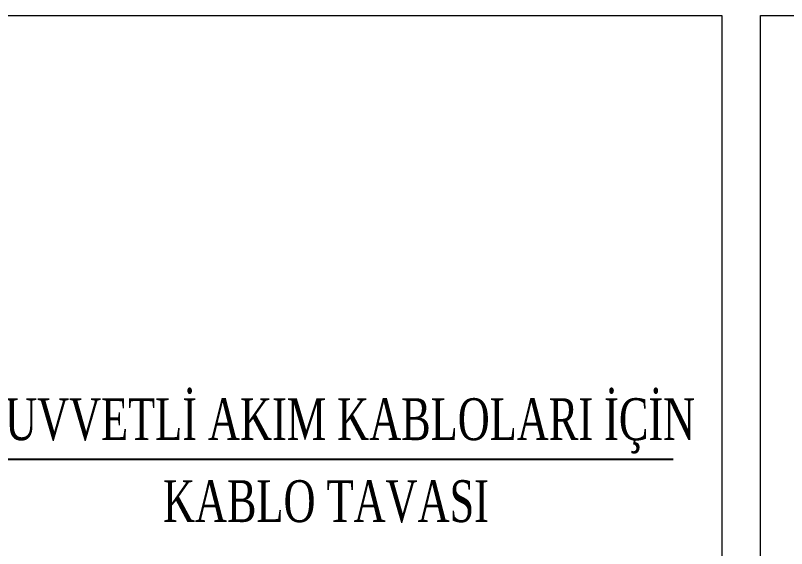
# Model space of a CAD drawing. Header units: millimetres. Extents: x -1335 to 33749, y 2338 to 5277.
# Drawn here: x 32466.3 to 32770.1, y 4529.7 to 4739.9 of the extents above; entities that cross this region are included whole.
import ezdxf

# ---------------------------------------------------------------- set-up
doc = ezdxf.new("R2010")
doc.units = ezdxf.units.MM
doc.layers.add('CABLE TRAY', color=4, linetype='Continuous')
doc.layers.add('HAT', color=3, linetype='Continuous', lineweight=20)
doc.layers.add('SEMBOL', color=51, linetype='Continuous', lineweight=0)
doc.styles.add('1', font='times.ttf')

msp = doc.modelspace()

# ---------------------------------------------------------------- linework, layer by layer
at = {"layer": 'CABLE TRAY', "color": 2, "linetype": 'ByBlock'}
msp.add_line((32460.77, 4564.93), (32725.39, 4564.93), dxfattribs=at)
at = {"layer": 'HAT', "color": 2, "linetype": 'ByBlock'}
for p, q in [((32296.94, 4739.86), (32744.57, 4739.86)), ((32744.57, 4739.86), (32744.57, 4119.53)), ((32759.78, 4119.53), (32759.78, 4739.86)), ((32759.78, 4739.86), (33301.13, 4739.86))]:
    msp.add_line(p, q, dxfattribs=at)

# ---------------------------------------------------------------- texts
at = {"layer": 'SEMBOL', "style": '1', "width": 0.7}
for s, p in [('KUVVETLİ AKIM KABLOLARI İÇİN', (32449.63, 4572.47)), ('KABLO TAVASI', (32524.41, 4540.17))]:
    msp.add_text(s, height=16.4997, dxfattribs=at).set_placement(p)

doc.saveas('drawing.dxf')
